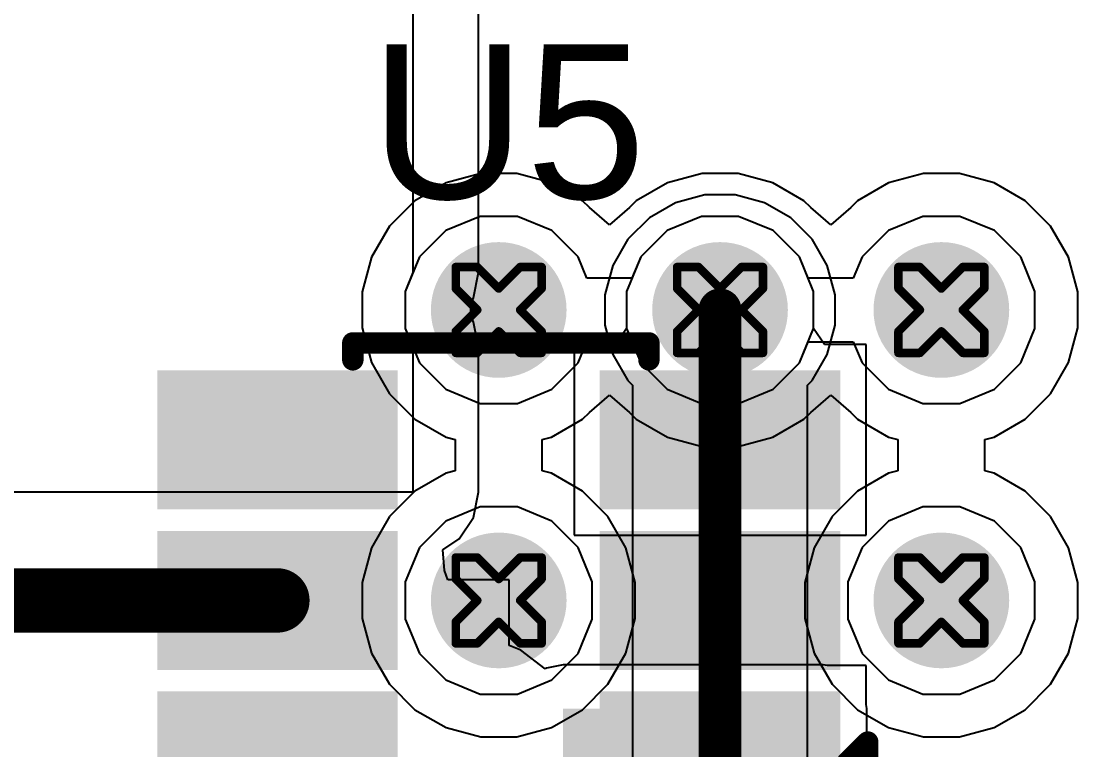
# Model space of a CAD drawing. Header units: inches. Extents: x 0 to 5379, y 0 to 5429.
# Drawn here: x 109.48 to 115.74, y 162.05 to 166.36 of the extents above; entities that cross this region are included whole.
import ezdxf

# ---------------------------------------------------------------- set-up
doc = ezdxf.new("R2010")
doc.units = ezdxf.units.IN
for name, color, linetype in [('Bottom Layer', 5, 'Continuous'), ('Bottom Solder', 6, 'Continuous'), ('Drill Drawing', 1, 'Continuous'), ('GND01', 16, 'Continuous'), ('GND02', 76, 'Continuous'), ('PWR', 156, 'Continuous'), ('SIG 01', 90, 'Continuous'), ('Top Layer', 1, 'Continuous'), ('Top Overlay', 2, 'Continuous'), ('Top Paste', 8, 'Continuous'), ('Top Solder', 216, 'Continuous'), ('Via Holes', 16, 'Continuous')]:
    doc.layers.add(name, color=color, linetype=linetype)
doc.styles.add('Arial', font='', dxfattribs={"height": 0.2})
doc.styles.get('Arial').set_extended_font_data('Arial')

# ---------------------------------------------------------------- blocks, each defined once
blk = doc.blocks.new('SOT_23_6_150')
at = {"layer": 'Top Layer'}
for points in [[(-1.92, 1.26), (-0.7, 1.26), (-0.7, 0.64), (-1.92, 0.64)], [(0.7, 1.26), (1.92, 1.26), (1.92, 0.64), (0.7, 0.64)], [(-1.92, 0.31), (-0.7, 0.31), (-0.7, -0.31), (-1.92, -0.31)], [(0.7, 0.31), (1.92, 0.31), (1.92, -0.31), (0.7, -0.31)], [(-1.92, -0.64), (-0.7, -0.64), (-0.7, -1.26), (-1.92, -1.26)], [(0.7, -0.64), (1.92, -0.64), (1.92, -1.26), (0.7, -1.26)]]:
    blk.add_hatch(color=1, dxfattribs=at).paths.add_polyline_path(points)
at = {"layer": 'Top Paste'}
for points in [[(-1.92, 1.26), (-0.7, 1.26), (-0.7, 0.64), (-1.92, 0.64)], [(0.7, 1.26), (1.92, 1.26), (1.92, 0.64), (0.7, 0.64)], [(-1.92, 0.31), (-0.7, 0.31), (-0.7, -0.31), (-1.92, -0.31)], [(0.7, 0.31), (1.92, 0.31), (1.92, -0.31), (0.7, -0.31)], [(-1.92, -0.64), (-0.7, -0.64), (-0.7, -1.26), (-1.92, -1.26)], [(0.7, -0.64), (1.92, -0.64), (1.92, -1.26), (0.7, -1.26)]]:
    blk.add_hatch(color=8, dxfattribs=at).paths.add_polyline_path(points)
at = {"layer": 'Top Solder'}
for points in [[(-2.0216, 1.3616), (-0.5984, 1.3616), (-0.5984, 0.5384), (-2.0216, 0.5384)], [(0.5984, 1.3616), (2.0216, 1.3616), (2.0216, 0.5384), (0.5984, 0.5384)], [(-2.0216, 0.4116), (-0.5984, 0.4116), (-0.5984, -0.4116), (-2.0216, -0.4116)], [(0.5984, 0.4116), (2.0216, 0.4116), (2.0216, -0.4116), (0.5984, -0.4116)], [(-2.0216, -0.5384), (-0.5984, -0.5384), (-0.5984, -1.3616), (-2.0216, -1.3616)], [(0.5984, -0.5384), (2.0216, -0.5384), (2.0216, -1.3616), (0.5984, -1.3616)]]:
    blk.add_hatch(color=216, dxfattribs=at).paths.add_polyline_path(points)
at = {"layer": 'Top Overlay'}
for points in [[(-0.889, 1.524, 0.127, 0.127, 0), (-0.889, 1.424, 0.127, 0.127, 0)], [(0.8636, 1.524, 0.127, 0.127, 0), (-0.889, 1.524, 0.127, 0.127, 0)], [(0.8636, 1.524, 0.127, 0.127, 0), (0.8636, 1.424, 0.127, 0.127, 0)], [(-2.1844, 1.0922, 0.127, 0.127, 0), (-2.1844, 0.8382, 0.127, 0.127, 0)], [(-2.0574, 0.9652, 0.127, 0.127, 0), (-2.1844, 1.0922, 0.127, 0.127, 0)], [(-2.0574, 0.9652, 0.127, 0.127, 0), (-2.1844, 0.8382, 0.127, 0.127, 0)], [(-0.889, -1.424, 0.127, 0.127, 0), (-0.889, -1.524, 0.127, 0.127, 0)], [(0.8636, -1.424, 0.127, 0.127, 0), (0.8636, -1.524, 0.127, 0.127, 0)], [(0.8636, -1.524, 0.127, 0.127, 0), (-0.889, -1.524, 0.127, 0.127, 0)]]:
    blk.add_lwpolyline(points, format="xyseb", dxfattribs=at)
for points in [[(-0.9207, 1.524, 0.0635, 0.0635, 1), (-0.8572, 1.524, 0.0635, 0.0635, 1)], [(-0.9207, 1.524, 0.0635, 0.0635, 1), (-0.8572, 1.524, 0.0635, 0.0635, 1)], [(0.8318, 1.524, 0.0635, 0.0635, 1), (0.8953, 1.524, 0.0635, 0.0635, 1)], [(0.8318, 1.524, 0.0635, 0.0635, 1), (0.8953, 1.524, 0.0635, 0.0635, 1)], [(-0.9207, 1.424, 0.0635, 0.0635, 1), (-0.8572, 1.424, 0.0635, 0.0635, 1)], [(0.8318, 1.424, 0.0635, 0.0635, 1), (0.8953, 1.424, 0.0635, 0.0635, 1)], [(-2.2161, 1.0922, 0.0635, 0.0635, 1), (-2.1526, 1.0922, 0.0635, 0.0635, 1)], [(-2.2161, 1.0922, 0.0635, 0.0635, 1), (-2.1526, 1.0922, 0.0635, 0.0635, 1)], [(-2.0892, 0.9652, 0.0635, 0.0635, 1), (-2.0257, 0.9652, 0.0635, 0.0635, 1)], [(-2.0892, 0.9652, 0.0635, 0.0635, 1), (-2.0257, 0.9652, 0.0635, 0.0635, 1)], [(-2.2161, 0.8382, 0.0635, 0.0635, 1), (-2.1526, 0.8382, 0.0635, 0.0635, 1)], [(-2.2161, 0.8382, 0.0635, 0.0635, 1), (-2.1526, 0.8382, 0.0635, 0.0635, 1)], [(-0.9207, -1.424, 0.0635, 0.0635, 1), (-0.8572, -1.424, 0.0635, 0.0635, 1)], [(0.8318, -1.424, 0.0635, 0.0635, 1), (0.8953, -1.424, 0.0635, 0.0635, 1)], [(-0.9207, -1.524, 0.0635, 0.0635, 1), (-0.8572, -1.524, 0.0635, 0.0635, 1)], [(-0.9207, -1.524, 0.0635, 0.0635, 1), (-0.8572, -1.524, 0.0635, 0.0635, 1)], [(0.8318, -1.524, 0.0635, 0.0635, 1), (0.8953, -1.524, 0.0635, 0.0635, 1)], [(0.8318, -1.524, 0.0635, 0.0635, 1), (0.8953, -1.524, 0.0635, 0.0635, 1)]]:
    blk.add_lwpolyline(points, format="xyseb", close=True, dxfattribs=at)

msp = doc.modelspace()

# ---------------------------------------------------------------- hatches: boundary and pattern name
at = {"layer": 'Bottom Layer'}
h = msp.add_hatch(color=5, dxfattribs=at)
edge = h.paths.add_edge_path()
edge.add_arc((112.308, 164.6499), 0.3, 0, 360)
h = msp.add_hatch(color=5, dxfattribs=at)
edge = h.paths.add_edge_path()
edge.add_arc((113.618, 164.6499), 0.3, 0, 360)
h = msp.add_hatch(color=5, dxfattribs=at)
edge = h.paths.add_edge_path()
edge.add_arc((114.928, 164.6499), 0.3, 0, 360)
h = msp.add_hatch(color=5, dxfattribs=at)
edge = h.paths.add_edge_path()
edge.add_arc((112.308, 162.9308), 0.3, 0, 360)
h = msp.add_hatch(color=5, dxfattribs=at)
edge = h.paths.add_edge_path()
edge.add_arc((114.928, 162.9308), 0.3, 0, 360)
at = {"layer": 'Bottom Solder'}
h = msp.add_hatch(color=6, dxfattribs=at)
edge = h.paths.add_edge_path()
edge.add_arc((112.308, 164.6499), 0.4016, 0, 360)
h = msp.add_hatch(color=6, dxfattribs=at)
edge = h.paths.add_edge_path()
edge.add_arc((113.618, 164.6499), 0.4016, 0, 360)
h = msp.add_hatch(color=6, dxfattribs=at)
edge = h.paths.add_edge_path()
edge.add_arc((114.928, 164.6499), 0.4016, 0, 360)
h = msp.add_hatch(color=6, dxfattribs=at)
edge = h.paths.add_edge_path()
edge.add_arc((112.308, 162.9308), 0.4016, 0, 360)
h = msp.add_hatch(color=6, dxfattribs=at)
edge = h.paths.add_edge_path()
edge.add_arc((114.928, 162.9308), 0.4016, 0, 360)
at = {"layer": 'GND01'}
h = msp.add_hatch(color=16, dxfattribs=at)
edge = h.paths.add_edge_path()
edge.add_arc((112.308, 164.6499), 0.3, 0, 360)
h = msp.add_hatch(color=16, dxfattribs=at)
edge = h.paths.add_edge_path()
edge.add_arc((113.618, 164.6499), 0.3, 0, 360)
h = msp.add_hatch(color=16, dxfattribs=at)
edge = h.paths.add_edge_path()
edge.add_arc((114.928, 164.6499), 0.3, 0, 360)
h = msp.add_hatch(color=16, dxfattribs=at)
edge = h.paths.add_edge_path()
edge.add_arc((112.308, 162.9308), 0.3, 0, 360)
h = msp.add_hatch(color=16, dxfattribs=at)
edge = h.paths.add_edge_path()
edge.add_arc((114.928, 162.9308), 0.3, 0, 360)
at = {"layer": 'GND02'}
h = msp.add_hatch(color=76, dxfattribs=at)
edge = h.paths.add_edge_path()
edge.add_arc((112.308, 164.6499), 0.3, 0, 360)
h = msp.add_hatch(color=76, dxfattribs=at)
edge = h.paths.add_edge_path()
edge.add_arc((113.618, 164.6499), 0.3, 0, 360)
h = msp.add_hatch(color=76, dxfattribs=at)
edge = h.paths.add_edge_path()
edge.add_arc((114.928, 164.6499), 0.3, 0, 360)
h = msp.add_hatch(color=76, dxfattribs=at)
edge = h.paths.add_edge_path()
edge.add_arc((112.308, 162.9308), 0.3, 0, 360)
h = msp.add_hatch(color=76, dxfattribs=at)
edge = h.paths.add_edge_path()
edge.add_arc((114.928, 162.9308), 0.3, 0, 360)
at = {"layer": 'PWR'}
h = msp.add_hatch(color=156, dxfattribs=at)
edge = h.paths.add_edge_path()
edge.add_arc((112.308, 164.6499), 0.3, 0, 360)
h = msp.add_hatch(color=156, dxfattribs=at)
edge = h.paths.add_edge_path()
edge.add_arc((113.618, 164.6499), 0.3, 0, 360)
h = msp.add_hatch(color=156, dxfattribs=at)
edge = h.paths.add_edge_path()
edge.add_arc((114.928, 164.6499), 0.3, 0, 360)
h = msp.add_hatch(color=156, dxfattribs=at)
edge = h.paths.add_edge_path()
edge.add_arc((112.308, 162.9308), 0.3, 0, 360)
h = msp.add_hatch(color=156, dxfattribs=at)
edge = h.paths.add_edge_path()
edge.add_arc((114.928, 162.9308), 0.3, 0, 360)
at = {"layer": 'SIG 01'}
h = msp.add_hatch(color=90, dxfattribs=at)
edge = h.paths.add_edge_path()
edge.add_arc((112.308, 164.6499), 0.3, 0, 360)
h = msp.add_hatch(color=90, dxfattribs=at)
edge = h.paths.add_edge_path()
edge.add_arc((113.618, 164.6499), 0.3, 0, 360)
h = msp.add_hatch(color=90, dxfattribs=at)
edge = h.paths.add_edge_path()
edge.add_arc((114.928, 164.6499), 0.3, 0, 360)
h = msp.add_hatch(color=90, dxfattribs=at)
edge = h.paths.add_edge_path()
edge.add_arc((112.308, 162.9308), 0.3, 0, 360)
h = msp.add_hatch(color=90, dxfattribs=at)
edge = h.paths.add_edge_path()
edge.add_arc((114.928, 162.9308), 0.3, 0, 360)
at = {"layer": 'Top Layer'}
h = msp.add_hatch(color=1, dxfattribs=at)
edge = h.paths.add_edge_path()
edge.add_arc((112.308, 164.6499), 0.3, 0, 360)
h = msp.add_hatch(color=1, dxfattribs=at)
edge = h.paths.add_edge_path()
edge.add_arc((113.618, 164.6499), 0.3, 0, 360)
h = msp.add_hatch(color=1, dxfattribs=at)
edge = h.paths.add_edge_path()
edge.add_arc((114.928, 164.6499), 0.3, 0, 360)
h = msp.add_hatch(color=1, dxfattribs=at)
edge = h.paths.add_edge_path()
edge.add_arc((112.308, 162.9308), 0.3, 0, 360)
h = msp.add_hatch(color=1, dxfattribs=at)
edge = h.paths.add_edge_path()
edge.add_arc((114.928, 162.9308), 0.3, 0, 360)
for points in [[(110.388, 160.1923), (111.608, 160.1923), (111.608, 162.2908), (110.388, 162.2908)], [(114.228, 162.2908), (112.689, 162.2908), (112.689, 159.9463), (114.228, 159.9463)]]:
    msp.add_hatch(color=1, dxfattribs=at).paths.add_polyline_path(points)
at = {"layer": 'Top Solder'}
h = msp.add_hatch(color=216, dxfattribs=at)
edge = h.paths.add_edge_path()
edge.add_arc((112.308, 164.6499), 0.4016, 0, 360)
h = msp.add_hatch(color=216, dxfattribs=at)
edge = h.paths.add_edge_path()
edge.add_arc((113.618, 164.6499), 0.4016, 0, 360)
h = msp.add_hatch(color=216, dxfattribs=at)
edge = h.paths.add_edge_path()
edge.add_arc((114.928, 164.6499), 0.4016, 0, 360)
h = msp.add_hatch(color=216, dxfattribs=at)
edge = h.paths.add_edge_path()
edge.add_arc((112.308, 162.9308), 0.4016, 0, 360)
h = msp.add_hatch(color=216, dxfattribs=at)
edge = h.paths.add_edge_path()
edge.add_arc((114.928, 162.9308), 0.4016, 0, 360)
at = {"layer": 'Via Holes'}
h = msp.add_hatch(color=7, dxfattribs=at)
edge = h.paths.add_edge_path()
edge.add_arc((112.308, 164.6499), 0.15, 0, 360)
h = msp.add_hatch(color=7, dxfattribs=at)
edge = h.paths.add_edge_path()
edge.add_arc((113.618, 164.6499), 0.15, 0, 360)
h = msp.add_hatch(color=7, dxfattribs=at)
edge = h.paths.add_edge_path()
edge.add_arc((114.928, 164.6499), 0.15, 0, 360)
h = msp.add_hatch(color=7, dxfattribs=at)
edge = h.paths.add_edge_path()
edge.add_arc((112.308, 162.9308), 0.15, 0, 360)
h = msp.add_hatch(color=7, dxfattribs=at)
edge = h.paths.add_edge_path()
edge.add_arc((114.928, 162.9308), 0.15, 0, 360)

# ---------------------------------------------------------------- linework, layer by layer
at = {"layer": 'Bottom Layer'}
for p, q in [((112.2016, 165.4579), (111.9961, 165.4028)), ((112.4144, 165.4579), (112.2016, 165.4579)), ((112.6199, 165.4028), (112.4144, 165.4579)), ((113.5116, 165.4579), (113.3061, 165.4028)), ((113.7244, 165.4579), (113.5116, 165.4579)), ((113.9299, 165.4028), (113.7244, 165.4579)), ((114.8216, 165.4579), (114.6161, 165.4028)), ((115.0344, 165.4579), (114.8216, 165.4579)), ((115.2399, 165.4028), (115.0344, 165.4579)), ((111.9961, 165.4028), (111.8119, 165.2964)), ((112.8041, 165.2964), (112.6199, 165.4028)), ((113.3061, 165.4028), (113.1219, 165.2964)), ((114.1141, 165.2964), (113.9299, 165.4028)), ((114.6161, 165.4028), (114.4319, 165.2964)), ((115.4241, 165.2964), (115.2399, 165.4028)), ((111.8119, 165.2964), (111.6614, 165.146)), ((112.8447, 165.2558), (112.8041, 165.2964)), ((112.963, 165.1533), (112.8447, 165.2558)), ((113.0813, 165.2558), (112.963, 165.1533)), ((113.1219, 165.2964), (113.0813, 165.2558)), ((114.1547, 165.2558), (114.1141, 165.2964)), ((114.273, 165.1533), (114.1547, 165.2558)), ((114.3913, 165.2558), (114.273, 165.1533)), ((114.4319, 165.2964), (114.3913, 165.2558)), ((115.5746, 165.146), (115.4241, 165.2964)), ((111.6614, 165.146), (111.5551, 164.9617)), ((115.6809, 164.9617), (115.5746, 165.146)), ((111.5551, 164.9617), (111.5, 164.7562)), ((115.736, 164.7562), (115.6809, 164.9617)), ((111.5, 164.7562), (111.5, 164.5435)), ((115.736, 164.5435), (115.736, 164.7562)), ((111.5, 164.5435), (111.5551, 164.338)), ((115.6809, 164.338), (115.736, 164.5435)), ((111.5551, 164.338), (111.6614, 164.1537)), ((115.5746, 164.1537), (115.6809, 164.338)), ((111.6614, 164.1537), (111.8119, 164.0033)), ((112.8447, 164.0439), (112.963, 164.1464)), ((112.963, 164.1464), (113.0813, 164.0439)), ((114.1547, 164.0439), (114.273, 164.1464)), ((114.273, 164.1464), (114.3913, 164.0439)), ((115.4241, 164.0033), (115.5746, 164.1537)), ((111.8119, 164.0033), (111.9961, 163.8969)), ((112.6199, 163.8969), (112.8041, 164.0033)), ((112.8041, 164.0033), (112.8447, 164.0439)), ((113.0813, 164.0439), (113.1219, 164.0033)), ((113.1219, 164.0033), (113.3061, 163.8969)), ((113.9299, 163.8969), (114.1141, 164.0033)), ((114.1141, 164.0033), (114.1547, 164.0439)), ((114.3913, 164.0439), (114.4319, 164.0033)), ((114.4319, 164.0033), (114.6161, 163.8969)), ((115.2399, 163.8969), (115.4241, 164.0033)), ((111.9961, 163.8969), (112.0505, 163.8824)), ((112.0505, 163.8824), (112.0505, 163.6983)), ((112.5655, 163.8824), (112.6199, 163.8969)), ((112.5655, 163.6983), (112.5655, 163.8824)), ((113.3061, 163.8969), (113.5116, 163.8419)), ((113.7244, 163.8419), (113.9299, 163.8969)), ((114.6161, 163.8969), (114.6705, 163.8824)), ((114.6705, 163.8824), (114.6705, 163.6983)), ((115.1855, 163.8824), (115.2399, 163.8969)), ((115.1855, 163.6983), (115.1855, 163.8824)), ((113.5116, 163.8419), (113.7244, 163.8419)), ((112.0505, 163.6983), (111.9961, 163.6837)), ((112.6199, 163.6837), (112.5655, 163.6983)), ((114.6705, 163.6983), (114.6161, 163.6837)), ((115.2399, 163.6837), (115.1855, 163.6983)), ((111.9961, 163.6837), (111.8119, 163.5774)), ((112.8041, 163.5774), (112.6199, 163.6837)), ((114.6161, 163.6837), (114.4319, 163.5774)), ((115.4241, 163.5774), (115.2399, 163.6837)), ((111.8119, 163.5774), (111.6614, 163.4269)), ((112.9546, 163.4269), (112.8041, 163.5774)), ((114.4319, 163.5774), (114.2814, 163.4269)), ((115.5746, 163.4269), (115.4241, 163.5774)), ((111.6614, 163.4269), (111.5551, 163.2427)), ((113.0609, 163.2427), (112.9546, 163.4269)), ((114.2814, 163.4269), (114.1751, 163.2427)), ((115.6809, 163.2427), (115.5746, 163.4269)), ((111.5551, 163.2427), (111.5, 163.0372)), ((113.116, 163.0372), (113.0609, 163.2427)), ((114.1751, 163.2427), (114.12, 163.0372)), ((115.736, 163.0372), (115.6809, 163.2427)), ((111.5, 163.0372), (111.5, 162.8244)), ((113.116, 162.8244), (113.116, 163.0372)), ((114.12, 163.0372), (114.12, 162.8244)), ((115.736, 162.8244), (115.736, 163.0372)), ((111.5, 162.8244), (111.5551, 162.6189)), ((113.0609, 162.6189), (113.116, 162.8244)), ((114.12, 162.8244), (114.1751, 162.6189)), ((115.6809, 162.6189), (115.736, 162.8244)), ((111.5551, 162.6189), (111.6614, 162.4347)), ((112.9546, 162.4347), (113.0609, 162.6189)), ((114.1751, 162.6189), (114.2814, 162.4347)), ((115.5746, 162.4347), (115.6809, 162.6189)), ((111.6614, 162.4347), (111.8119, 162.2842)), ((112.8041, 162.2842), (112.9546, 162.4347)), ((114.2814, 162.4347), (114.4319, 162.2842)), ((115.4241, 162.2842), (115.5746, 162.4347)), ((111.8119, 162.2842), (111.9961, 162.1779)), ((112.6199, 162.1779), (112.8041, 162.2842)), ((114.4319, 162.2842), (114.6161, 162.1779)), ((115.2399, 162.1779), (115.4241, 162.2842)), ((111.9961, 162.1779), (112.2016, 162.1228)), ((112.4144, 162.1228), (112.6199, 162.1779)), ((114.6161, 162.1779), (114.8216, 162.1228)), ((115.0344, 162.1228), (115.2399, 162.1779)), ((112.2016, 162.1228), (112.4144, 162.1228)), ((114.8216, 162.1228), (115.0344, 162.1228))]:
    msp.add_line(p, q, dxfattribs=at)
at = {"layer": 'Drill Drawing'}
for points in [[(112.054, 164.7769, 0.0508, 0.0508, 0), (112.054, 164.9039, 0.0508, 0.0508, 0)], [(112.054, 164.9039, 0.0508, 0.0508, 0), (112.181, 164.9039, 0.0508, 0.0508, 0)], [(112.181, 164.9039, 0.0508, 0.0508, 0), (112.308, 164.7769, 0.0508, 0.0508, 0)], [(112.308, 164.7769, 0.0508, 0.0508, 0), (112.435, 164.9039, 0.0508, 0.0508, 0)], [(112.435, 164.9039, 0.0508, 0.0508, 0), (112.562, 164.9039, 0.0508, 0.0508, 0)], [(112.562, 164.7769, 0.0508, 0.0508, 0), (112.562, 164.9039, 0.0508, 0.0508, 0)], [(113.364, 164.7769, 0.0508, 0.0508, 0), (113.364, 164.9039, 0.0508, 0.0508, 0)], [(113.364, 164.9039, 0.0508, 0.0508, 0), (113.491, 164.9039, 0.0508, 0.0508, 0)], [(113.491, 164.9039, 0.0508, 0.0508, 0), (113.618, 164.7769, 0.0508, 0.0508, 0)], [(113.618, 164.7769, 0.0508, 0.0508, 0), (113.745, 164.9039, 0.0508, 0.0508, 0)], [(113.745, 164.9039, 0.0508, 0.0508, 0), (113.872, 164.9039, 0.0508, 0.0508, 0)], [(113.872, 164.7769, 0.0508, 0.0508, 0), (113.872, 164.9039, 0.0508, 0.0508, 0)], [(114.674, 164.7769, 0.0508, 0.0508, 0), (114.674, 164.9039, 0.0508, 0.0508, 0)], [(114.674, 164.9039, 0.0508, 0.0508, 0), (114.801, 164.9039, 0.0508, 0.0508, 0)], [(114.801, 164.9039, 0.0508, 0.0508, 0), (114.928, 164.7769, 0.0508, 0.0508, 0)], [(114.928, 164.7769, 0.0508, 0.0508, 0), (115.055, 164.9039, 0.0508, 0.0508, 0)], [(115.055, 164.9039, 0.0508, 0.0508, 0), (115.182, 164.9039, 0.0508, 0.0508, 0)], [(115.182, 164.7769, 0.0508, 0.0508, 0), (115.182, 164.9039, 0.0508, 0.0508, 0)], [(112.054, 164.7769, 0.0508, 0.0508, 0), (112.181, 164.6499, 0.0508, 0.0508, 0)], [(112.435, 164.6499, 0.0508, 0.0508, 0), (112.562, 164.7769, 0.0508, 0.0508, 0)], [(113.364, 164.7769, 0.0508, 0.0508, 0), (113.491, 164.6499, 0.0508, 0.0508, 0)], [(113.745, 164.6499, 0.0508, 0.0508, 0), (113.872, 164.7769, 0.0508, 0.0508, 0)], [(114.674, 164.7769, 0.0508, 0.0508, 0), (114.801, 164.6499, 0.0508, 0.0508, 0)], [(115.055, 164.6499, 0.0508, 0.0508, 0), (115.182, 164.7769, 0.0508, 0.0508, 0)], [(112.054, 164.5229, 0.0508, 0.0508, 0), (112.181, 164.6499, 0.0508, 0.0508, 0)], [(112.435, 164.6499, 0.0508, 0.0508, 0), (112.562, 164.5229, 0.0508, 0.0508, 0)], [(113.364, 164.5229, 0.0508, 0.0508, 0), (113.491, 164.6499, 0.0508, 0.0508, 0)], [(113.745, 164.6499, 0.0508, 0.0508, 0), (113.872, 164.5229, 0.0508, 0.0508, 0)], [(114.674, 164.5229, 0.0508, 0.0508, 0), (114.801, 164.6499, 0.0508, 0.0508, 0)], [(115.055, 164.6499, 0.0508, 0.0508, 0), (115.182, 164.5229, 0.0508, 0.0508, 0)], [(112.054, 164.3959, 0.0508, 0.0508, 0), (112.054, 164.5229, 0.0508, 0.0508, 0)], [(112.181, 164.3959, 0.0508, 0.0508, 0), (112.308, 164.5229, 0.0508, 0.0508, 0)], [(112.308, 164.5229, 0.0508, 0.0508, 0), (112.435, 164.3959, 0.0508, 0.0508, 0)], [(112.562, 164.3959, 0.0508, 0.0508, 0), (112.562, 164.5229, 0.0508, 0.0508, 0)], [(113.364, 164.3959, 0.0508, 0.0508, 0), (113.364, 164.5229, 0.0508, 0.0508, 0)], [(113.491, 164.3959, 0.0508, 0.0508, 0), (113.618, 164.5229, 0.0508, 0.0508, 0)], [(113.618, 164.5229, 0.0508, 0.0508, 0), (113.745, 164.3959, 0.0508, 0.0508, 0)], [(113.872, 164.3959, 0.0508, 0.0508, 0), (113.872, 164.5229, 0.0508, 0.0508, 0)], [(114.674, 164.3959, 0.0508, 0.0508, 0), (114.674, 164.5229, 0.0508, 0.0508, 0)], [(114.801, 164.3959, 0.0508, 0.0508, 0), (114.928, 164.5229, 0.0508, 0.0508, 0)], [(114.928, 164.5229, 0.0508, 0.0508, 0), (115.055, 164.3959, 0.0508, 0.0508, 0)], [(115.182, 164.3959, 0.0508, 0.0508, 0), (115.182, 164.5229, 0.0508, 0.0508, 0)], [(112.054, 164.3959, 0.0508, 0.0508, 0), (112.181, 164.3959, 0.0508, 0.0508, 0)], [(112.435, 164.3959, 0.0508, 0.0508, 0), (112.562, 164.3959, 0.0508, 0.0508, 0)], [(113.364, 164.3959, 0.0508, 0.0508, 0), (113.491, 164.3959, 0.0508, 0.0508, 0)], [(113.745, 164.3959, 0.0508, 0.0508, 0), (113.872, 164.3959, 0.0508, 0.0508, 0)], [(114.674, 164.3959, 0.0508, 0.0508, 0), (114.801, 164.3959, 0.0508, 0.0508, 0)], [(115.055, 164.3959, 0.0508, 0.0508, 0), (115.182, 164.3959, 0.0508, 0.0508, 0)], [(112.054, 163.0578, 0.0508, 0.0508, 0), (112.054, 163.1848, 0.0508, 0.0508, 0)], [(112.054, 163.1848, 0.0508, 0.0508, 0), (112.181, 163.1848, 0.0508, 0.0508, 0)], [(112.181, 163.1848, 0.0508, 0.0508, 0), (112.308, 163.0578, 0.0508, 0.0508, 0)], [(112.308, 163.0578, 0.0508, 0.0508, 0), (112.435, 163.1848, 0.0508, 0.0508, 0)], [(112.435, 163.1848, 0.0508, 0.0508, 0), (112.562, 163.1848, 0.0508, 0.0508, 0)], [(112.562, 163.0578, 0.0508, 0.0508, 0), (112.562, 163.1848, 0.0508, 0.0508, 0)], [(114.674, 163.0578, 0.0508, 0.0508, 0), (114.674, 163.1848, 0.0508, 0.0508, 0)], [(114.674, 163.1848, 0.0508, 0.0508, 0), (114.801, 163.1848, 0.0508, 0.0508, 0)], [(114.801, 163.1848, 0.0508, 0.0508, 0), (114.928, 163.0578, 0.0508, 0.0508, 0)], [(114.928, 163.0578, 0.0508, 0.0508, 0), (115.055, 163.1848, 0.0508, 0.0508, 0)], [(115.055, 163.1848, 0.0508, 0.0508, 0), (115.182, 163.1848, 0.0508, 0.0508, 0)], [(115.182, 163.0578, 0.0508, 0.0508, 0), (115.182, 163.1848, 0.0508, 0.0508, 0)], [(112.054, 163.0578, 0.0508, 0.0508, 0), (112.181, 162.9308, 0.0508, 0.0508, 0)], [(112.435, 162.9308, 0.0508, 0.0508, 0), (112.562, 163.0578, 0.0508, 0.0508, 0)], [(114.674, 163.0578, 0.0508, 0.0508, 0), (114.801, 162.9308, 0.0508, 0.0508, 0)], [(115.055, 162.9308, 0.0508, 0.0508, 0), (115.182, 163.0578, 0.0508, 0.0508, 0)], [(112.054, 162.8038, 0.0508, 0.0508, 0), (112.181, 162.9308, 0.0508, 0.0508, 0)], [(112.435, 162.9308, 0.0508, 0.0508, 0), (112.562, 162.8038, 0.0508, 0.0508, 0)], [(114.674, 162.8038, 0.0508, 0.0508, 0), (114.801, 162.9308, 0.0508, 0.0508, 0)], [(115.055, 162.9308, 0.0508, 0.0508, 0), (115.182, 162.8038, 0.0508, 0.0508, 0)], [(112.054, 162.6768, 0.0508, 0.0508, 0), (112.054, 162.8038, 0.0508, 0.0508, 0)], [(112.181, 162.6768, 0.0508, 0.0508, 0), (112.308, 162.8038, 0.0508, 0.0508, 0)], [(112.308, 162.8038, 0.0508, 0.0508, 0), (112.435, 162.6768, 0.0508, 0.0508, 0)], [(112.562, 162.6768, 0.0508, 0.0508, 0), (112.562, 162.8038, 0.0508, 0.0508, 0)], [(114.674, 162.6768, 0.0508, 0.0508, 0), (114.674, 162.8038, 0.0508, 0.0508, 0)], [(114.801, 162.6768, 0.0508, 0.0508, 0), (114.928, 162.8038, 0.0508, 0.0508, 0)], [(114.928, 162.8038, 0.0508, 0.0508, 0), (115.055, 162.6768, 0.0508, 0.0508, 0)], [(115.182, 162.6768, 0.0508, 0.0508, 0), (115.182, 162.8038, 0.0508, 0.0508, 0)], [(112.054, 162.6768, 0.0508, 0.0508, 0), (112.181, 162.6768, 0.0508, 0.0508, 0)], [(112.435, 162.6768, 0.0508, 0.0508, 0), (112.562, 162.6768, 0.0508, 0.0508, 0)], [(114.674, 162.6768, 0.0508, 0.0508, 0), (114.801, 162.6768, 0.0508, 0.0508, 0)], [(115.055, 162.6768, 0.0508, 0.0508, 0), (115.182, 162.6768, 0.0508, 0.0508, 0)]]:
    msp.add_lwpolyline(points, format="xyseb", dxfattribs=at)
for points in [[(112.0413, 164.9039, 0.0254, 0.0254, 1), (112.0667, 164.9039, 0.0254, 0.0254, 1)], [(112.0413, 164.9039, 0.0254, 0.0254, 1), (112.0667, 164.9039, 0.0254, 0.0254, 1)], [(112.1683, 164.9039, 0.0254, 0.0254, 1), (112.1937, 164.9039, 0.0254, 0.0254, 1)], [(112.1683, 164.9039, 0.0254, 0.0254, 1), (112.1937, 164.9039, 0.0254, 0.0254, 1)], [(112.4223, 164.9039, 0.0254, 0.0254, 1), (112.4477, 164.9039, 0.0254, 0.0254, 1)], [(112.4223, 164.9039, 0.0254, 0.0254, 1), (112.4477, 164.9039, 0.0254, 0.0254, 1)], [(112.5493, 164.9039, 0.0254, 0.0254, 1), (112.5747, 164.9039, 0.0254, 0.0254, 1)], [(112.5493, 164.9039, 0.0254, 0.0254, 1), (112.5747, 164.9039, 0.0254, 0.0254, 1)], [(113.3513, 164.9039, 0.0254, 0.0254, 1), (113.3767, 164.9039, 0.0254, 0.0254, 1)], [(113.3513, 164.9039, 0.0254, 0.0254, 1), (113.3767, 164.9039, 0.0254, 0.0254, 1)], [(113.4783, 164.9039, 0.0254, 0.0254, 1), (113.5037, 164.9039, 0.0254, 0.0254, 1)], [(113.4783, 164.9039, 0.0254, 0.0254, 1), (113.5037, 164.9039, 0.0254, 0.0254, 1)], [(113.7323, 164.9039, 0.0254, 0.0254, 1), (113.7577, 164.9039, 0.0254, 0.0254, 1)], [(113.7323, 164.9039, 0.0254, 0.0254, 1), (113.7577, 164.9039, 0.0254, 0.0254, 1)], [(113.8593, 164.9039, 0.0254, 0.0254, 1), (113.8847, 164.9039, 0.0254, 0.0254, 1)], [(113.8593, 164.9039, 0.0254, 0.0254, 1), (113.8847, 164.9039, 0.0254, 0.0254, 1)], [(114.6613, 164.9039, 0.0254, 0.0254, 1), (114.6867, 164.9039, 0.0254, 0.0254, 1)], [(114.6613, 164.9039, 0.0254, 0.0254, 1), (114.6867, 164.9039, 0.0254, 0.0254, 1)], [(114.7883, 164.9039, 0.0254, 0.0254, 1), (114.8137, 164.9039, 0.0254, 0.0254, 1)], [(114.7883, 164.9039, 0.0254, 0.0254, 1), (114.8137, 164.9039, 0.0254, 0.0254, 1)], [(115.0423, 164.9039, 0.0254, 0.0254, 1), (115.0677, 164.9039, 0.0254, 0.0254, 1)], [(115.0423, 164.9039, 0.0254, 0.0254, 1), (115.0677, 164.9039, 0.0254, 0.0254, 1)], [(115.1693, 164.9039, 0.0254, 0.0254, 1), (115.1947, 164.9039, 0.0254, 0.0254, 1)], [(115.1693, 164.9039, 0.0254, 0.0254, 1), (115.1947, 164.9039, 0.0254, 0.0254, 1)], [(112.0413, 164.7769, 0.0254, 0.0254, 1), (112.0667, 164.7769, 0.0254, 0.0254, 1)], [(112.0413, 164.7769, 0.0254, 0.0254, 1), (112.0667, 164.7769, 0.0254, 0.0254, 1)], [(112.2953, 164.7769, 0.0254, 0.0254, 1), (112.3207, 164.7769, 0.0254, 0.0254, 1)], [(112.2953, 164.7769, 0.0254, 0.0254, 1), (112.3207, 164.7769, 0.0254, 0.0254, 1)], [(112.5493, 164.7769, 0.0254, 0.0254, 1), (112.5747, 164.7769, 0.0254, 0.0254, 1)], [(112.5493, 164.7769, 0.0254, 0.0254, 1), (112.5747, 164.7769, 0.0254, 0.0254, 1)], [(113.3513, 164.7769, 0.0254, 0.0254, 1), (113.3767, 164.7769, 0.0254, 0.0254, 1)], [(113.3513, 164.7769, 0.0254, 0.0254, 1), (113.3767, 164.7769, 0.0254, 0.0254, 1)], [(113.6053, 164.7769, 0.0254, 0.0254, 1), (113.6307, 164.7769, 0.0254, 0.0254, 1)], [(113.6053, 164.7769, 0.0254, 0.0254, 1), (113.6307, 164.7769, 0.0254, 0.0254, 1)], [(113.8593, 164.7769, 0.0254, 0.0254, 1), (113.8847, 164.7769, 0.0254, 0.0254, 1)], [(113.8593, 164.7769, 0.0254, 0.0254, 1), (113.8847, 164.7769, 0.0254, 0.0254, 1)], [(114.6613, 164.7769, 0.0254, 0.0254, 1), (114.6867, 164.7769, 0.0254, 0.0254, 1)], [(114.6613, 164.7769, 0.0254, 0.0254, 1), (114.6867, 164.7769, 0.0254, 0.0254, 1)], [(114.9153, 164.7769, 0.0254, 0.0254, 1), (114.9407, 164.7769, 0.0254, 0.0254, 1)], [(114.9153, 164.7769, 0.0254, 0.0254, 1), (114.9407, 164.7769, 0.0254, 0.0254, 1)], [(115.1693, 164.7769, 0.0254, 0.0254, 1), (115.1947, 164.7769, 0.0254, 0.0254, 1)], [(115.1693, 164.7769, 0.0254, 0.0254, 1), (115.1947, 164.7769, 0.0254, 0.0254, 1)], [(112.1683, 164.6499, 0.0254, 0.0254, 1), (112.1937, 164.6499, 0.0254, 0.0254, 1)], [(112.1683, 164.6499, 0.0254, 0.0254, 1), (112.1937, 164.6499, 0.0254, 0.0254, 1)], [(112.4223, 164.6499, 0.0254, 0.0254, 1), (112.4477, 164.6499, 0.0254, 0.0254, 1)], [(112.4223, 164.6499, 0.0254, 0.0254, 1), (112.4477, 164.6499, 0.0254, 0.0254, 1)], [(113.4783, 164.6499, 0.0254, 0.0254, 1), (113.5037, 164.6499, 0.0254, 0.0254, 1)], [(113.4783, 164.6499, 0.0254, 0.0254, 1), (113.5037, 164.6499, 0.0254, 0.0254, 1)], [(113.7323, 164.6499, 0.0254, 0.0254, 1), (113.7577, 164.6499, 0.0254, 0.0254, 1)], [(113.7323, 164.6499, 0.0254, 0.0254, 1), (113.7577, 164.6499, 0.0254, 0.0254, 1)], [(114.7883, 164.6499, 0.0254, 0.0254, 1), (114.8137, 164.6499, 0.0254, 0.0254, 1)], [(114.7883, 164.6499, 0.0254, 0.0254, 1), (114.8137, 164.6499, 0.0254, 0.0254, 1)], [(115.0423, 164.6499, 0.0254, 0.0254, 1), (115.0677, 164.6499, 0.0254, 0.0254, 1)], [(115.0423, 164.6499, 0.0254, 0.0254, 1), (115.0677, 164.6499, 0.0254, 0.0254, 1)], [(112.0413, 164.5229, 0.0254, 0.0254, 1), (112.0667, 164.5229, 0.0254, 0.0254, 1)], [(112.0413, 164.5229, 0.0254, 0.0254, 1), (112.0667, 164.5229, 0.0254, 0.0254, 1)], [(112.2953, 164.5229, 0.0254, 0.0254, 1), (112.3207, 164.5229, 0.0254, 0.0254, 1)], [(112.2953, 164.5229, 0.0254, 0.0254, 1), (112.3207, 164.5229, 0.0254, 0.0254, 1)], [(112.5493, 164.5229, 0.0254, 0.0254, 1), (112.5747, 164.5229, 0.0254, 0.0254, 1)], [(112.5493, 164.5229, 0.0254, 0.0254, 1), (112.5747, 164.5229, 0.0254, 0.0254, 1)], [(113.3513, 164.5229, 0.0254, 0.0254, 1), (113.3767, 164.5229, 0.0254, 0.0254, 1)], [(113.3513, 164.5229, 0.0254, 0.0254, 1), (113.3767, 164.5229, 0.0254, 0.0254, 1)], [(113.6053, 164.5229, 0.0254, 0.0254, 1), (113.6307, 164.5229, 0.0254, 0.0254, 1)], [(113.6053, 164.5229, 0.0254, 0.0254, 1), (113.6307, 164.5229, 0.0254, 0.0254, 1)], [(113.8593, 164.5229, 0.0254, 0.0254, 1), (113.8847, 164.5229, 0.0254, 0.0254, 1)], [(113.8593, 164.5229, 0.0254, 0.0254, 1), (113.8847, 164.5229, 0.0254, 0.0254, 1)], [(114.6613, 164.5229, 0.0254, 0.0254, 1), (114.6867, 164.5229, 0.0254, 0.0254, 1)], [(114.6613, 164.5229, 0.0254, 0.0254, 1), (114.6867, 164.5229, 0.0254, 0.0254, 1)], [(114.9153, 164.5229, 0.0254, 0.0254, 1), (114.9407, 164.5229, 0.0254, 0.0254, 1)], [(114.9153, 164.5229, 0.0254, 0.0254, 1), (114.9407, 164.5229, 0.0254, 0.0254, 1)], [(115.1693, 164.5229, 0.0254, 0.0254, 1), (115.1947, 164.5229, 0.0254, 0.0254, 1)], [(115.1693, 164.5229, 0.0254, 0.0254, 1), (115.1947, 164.5229, 0.0254, 0.0254, 1)], [(112.0413, 164.3959, 0.0254, 0.0254, 1), (112.0667, 164.3959, 0.0254, 0.0254, 1)], [(112.0413, 164.3959, 0.0254, 0.0254, 1), (112.0667, 164.3959, 0.0254, 0.0254, 1)], [(112.1683, 164.3959, 0.0254, 0.0254, 1), (112.1937, 164.3959, 0.0254, 0.0254, 1)], [(112.1683, 164.3959, 0.0254, 0.0254, 1), (112.1937, 164.3959, 0.0254, 0.0254, 1)], [(112.4223, 164.3959, 0.0254, 0.0254, 1), (112.4477, 164.3959, 0.0254, 0.0254, 1)], [(112.4223, 164.3959, 0.0254, 0.0254, 1), (112.4477, 164.3959, 0.0254, 0.0254, 1)], [(112.5493, 164.3959, 0.0254, 0.0254, 1), (112.5747, 164.3959, 0.0254, 0.0254, 1)], [(112.5493, 164.3959, 0.0254, 0.0254, 1), (112.5747, 164.3959, 0.0254, 0.0254, 1)], [(113.3513, 164.3959, 0.0254, 0.0254, 1), (113.3767, 164.3959, 0.0254, 0.0254, 1)], [(113.3513, 164.3959, 0.0254, 0.0254, 1), (113.3767, 164.3959, 0.0254, 0.0254, 1)], [(113.4783, 164.3959, 0.0254, 0.0254, 1), (113.5037, 164.3959, 0.0254, 0.0254, 1)], [(113.4783, 164.3959, 0.0254, 0.0254, 1), (113.5037, 164.3959, 0.0254, 0.0254, 1)], [(113.7323, 164.3959, 0.0254, 0.0254, 1), (113.7577, 164.3959, 0.0254, 0.0254, 1)], [(113.7323, 164.3959, 0.0254, 0.0254, 1), (113.7577, 164.3959, 0.0254, 0.0254, 1)], [(113.8593, 164.3959, 0.0254, 0.0254, 1), (113.8847, 164.3959, 0.0254, 0.0254, 1)], [(113.8593, 164.3959, 0.0254, 0.0254, 1), (113.8847, 164.3959, 0.0254, 0.0254, 1)], [(114.6613, 164.3959, 0.0254, 0.0254, 1), (114.6867, 164.3959, 0.0254, 0.0254, 1)], [(114.6613, 164.3959, 0.0254, 0.0254, 1), (114.6867, 164.3959, 0.0254, 0.0254, 1)], [(114.7883, 164.3959, 0.0254, 0.0254, 1), (114.8137, 164.3959, 0.0254, 0.0254, 1)], [(114.7883, 164.3959, 0.0254, 0.0254, 1), (114.8137, 164.3959, 0.0254, 0.0254, 1)], [(115.0423, 164.3959, 0.0254, 0.0254, 1), (115.0677, 164.3959, 0.0254, 0.0254, 1)], [(115.0423, 164.3959, 0.0254, 0.0254, 1), (115.0677, 164.3959, 0.0254, 0.0254, 1)], [(115.1693, 164.3959, 0.0254, 0.0254, 1), (115.1947, 164.3959, 0.0254, 0.0254, 1)], [(115.1693, 164.3959, 0.0254, 0.0254, 1), (115.1947, 164.3959, 0.0254, 0.0254, 1)], [(112.0413, 163.1848, 0.0254, 0.0254, 1), (112.0667, 163.1848, 0.0254, 0.0254, 1)], [(112.0413, 163.1848, 0.0254, 0.0254, 1), (112.0667, 163.1848, 0.0254, 0.0254, 1)], [(112.1683, 163.1848, 0.0254, 0.0254, 1), (112.1937, 163.1848, 0.0254, 0.0254, 1)], [(112.1683, 163.1848, 0.0254, 0.0254, 1), (112.1937, 163.1848, 0.0254, 0.0254, 1)], [(112.4223, 163.1848, 0.0254, 0.0254, 1), (112.4477, 163.1848, 0.0254, 0.0254, 1)], [(112.4223, 163.1848, 0.0254, 0.0254, 1), (112.4477, 163.1848, 0.0254, 0.0254, 1)], [(112.5493, 163.1848, 0.0254, 0.0254, 1), (112.5747, 163.1848, 0.0254, 0.0254, 1)], [(112.5493, 163.1848, 0.0254, 0.0254, 1), (112.5747, 163.1848, 0.0254, 0.0254, 1)], [(114.6613, 163.1848, 0.0254, 0.0254, 1), (114.6867, 163.1848, 0.0254, 0.0254, 1)], [(114.6613, 163.1848, 0.0254, 0.0254, 1), (114.6867, 163.1848, 0.0254, 0.0254, 1)], [(114.7883, 163.1848, 0.0254, 0.0254, 1), (114.8137, 163.1848, 0.0254, 0.0254, 1)], [(114.7883, 163.1848, 0.0254, 0.0254, 1), (114.8137, 163.1848, 0.0254, 0.0254, 1)], [(115.0423, 163.1848, 0.0254, 0.0254, 1), (115.0677, 163.1848, 0.0254, 0.0254, 1)], [(115.0423, 163.1848, 0.0254, 0.0254, 1), (115.0677, 163.1848, 0.0254, 0.0254, 1)], [(115.1693, 163.1848, 0.0254, 0.0254, 1), (115.1947, 163.1848, 0.0254, 0.0254, 1)], [(115.1693, 163.1848, 0.0254, 0.0254, 1), (115.1947, 163.1848, 0.0254, 0.0254, 1)], [(112.0413, 163.0578, 0.0254, 0.0254, 1), (112.0667, 163.0578, 0.0254, 0.0254, 1)], [(112.0413, 163.0578, 0.0254, 0.0254, 1), (112.0667, 163.0578, 0.0254, 0.0254, 1)], [(112.2953, 163.0578, 0.0254, 0.0254, 1), (112.3207, 163.0578, 0.0254, 0.0254, 1)], [(112.2953, 163.0578, 0.0254, 0.0254, 1), (112.3207, 163.0578, 0.0254, 0.0254, 1)], [(112.5493, 163.0578, 0.0254, 0.0254, 1), (112.5747, 163.0578, 0.0254, 0.0254, 1)], [(112.5493, 163.0578, 0.0254, 0.0254, 1), (112.5747, 163.0578, 0.0254, 0.0254, 1)], [(114.6613, 163.0578, 0.0254, 0.0254, 1), (114.6867, 163.0578, 0.0254, 0.0254, 1)], [(114.6613, 163.0578, 0.0254, 0.0254, 1), (114.6867, 163.0578, 0.0254, 0.0254, 1)], [(114.9153, 163.0578, 0.0254, 0.0254, 1), (114.9407, 163.0578, 0.0254, 0.0254, 1)], [(114.9153, 163.0578, 0.0254, 0.0254, 1), (114.9407, 163.0578, 0.0254, 0.0254, 1)], [(115.1693, 163.0578, 0.0254, 0.0254, 1), (115.1947, 163.0578, 0.0254, 0.0254, 1)], [(115.1693, 163.0578, 0.0254, 0.0254, 1), (115.1947, 163.0578, 0.0254, 0.0254, 1)], [(112.1683, 162.9308, 0.0254, 0.0254, 1), (112.1937, 162.9308, 0.0254, 0.0254, 1)], [(112.1683, 162.9308, 0.0254, 0.0254, 1), (112.1937, 162.9308, 0.0254, 0.0254, 1)], [(112.4223, 162.9308, 0.0254, 0.0254, 1), (112.4477, 162.9308, 0.0254, 0.0254, 1)], [(112.4223, 162.9308, 0.0254, 0.0254, 1), (112.4477, 162.9308, 0.0254, 0.0254, 1)], [(114.7883, 162.9308, 0.0254, 0.0254, 1), (114.8137, 162.9308, 0.0254, 0.0254, 1)], [(114.7883, 162.9308, 0.0254, 0.0254, 1), (114.8137, 162.9308, 0.0254, 0.0254, 1)], [(115.0423, 162.9308, 0.0254, 0.0254, 1), (115.0677, 162.9308, 0.0254, 0.0254, 1)], [(115.0423, 162.9308, 0.0254, 0.0254, 1), (115.0677, 162.9308, 0.0254, 0.0254, 1)], [(112.0413, 162.8038, 0.0254, 0.0254, 1), (112.0667, 162.8038, 0.0254, 0.0254, 1)], [(112.0413, 162.8038, 0.0254, 0.0254, 1), (112.0667, 162.8038, 0.0254, 0.0254, 1)], [(112.2953, 162.8038, 0.0254, 0.0254, 1), (112.3207, 162.8038, 0.0254, 0.0254, 1)], [(112.2953, 162.8038, 0.0254, 0.0254, 1), (112.3207, 162.8038, 0.0254, 0.0254, 1)], [(112.5493, 162.8038, 0.0254, 0.0254, 1), (112.5747, 162.8038, 0.0254, 0.0254, 1)], [(112.5493, 162.8038, 0.0254, 0.0254, 1), (112.5747, 162.8038, 0.0254, 0.0254, 1)], [(114.6613, 162.8038, 0.0254, 0.0254, 1), (114.6867, 162.8038, 0.0254, 0.0254, 1)], [(114.6613, 162.8038, 0.0254, 0.0254, 1), (114.6867, 162.8038, 0.0254, 0.0254, 1)], [(114.9153, 162.8038, 0.0254, 0.0254, 1), (114.9407, 162.8038, 0.0254, 0.0254, 1)], [(114.9153, 162.8038, 0.0254, 0.0254, 1), (114.9407, 162.8038, 0.0254, 0.0254, 1)], [(115.1693, 162.8038, 0.0254, 0.0254, 1), (115.1947, 162.8038, 0.0254, 0.0254, 1)], [(115.1693, 162.8038, 0.0254, 0.0254, 1), (115.1947, 162.8038, 0.0254, 0.0254, 1)], [(112.0413, 162.6768, 0.0254, 0.0254, 1), (112.0667, 162.6768, 0.0254, 0.0254, 1)], [(112.0413, 162.6768, 0.0254, 0.0254, 1), (112.0667, 162.6768, 0.0254, 0.0254, 1)], [(112.1683, 162.6768, 0.0254, 0.0254, 1), (112.1937, 162.6768, 0.0254, 0.0254, 1)], [(112.1683, 162.6768, 0.0254, 0.0254, 1), (112.1937, 162.6768, 0.0254, 0.0254, 1)], [(112.4223, 162.6768, 0.0254, 0.0254, 1), (112.4477, 162.6768, 0.0254, 0.0254, 1)], [(112.4223, 162.6768, 0.0254, 0.0254, 1), (112.4477, 162.6768, 0.0254, 0.0254, 1)], [(112.5493, 162.6768, 0.0254, 0.0254, 1), (112.5747, 162.6768, 0.0254, 0.0254, 1)], [(112.5493, 162.6768, 0.0254, 0.0254, 1), (112.5747, 162.6768, 0.0254, 0.0254, 1)], [(114.6613, 162.6768, 0.0254, 0.0254, 1), (114.6867, 162.6768, 0.0254, 0.0254, 1)], [(114.6613, 162.6768, 0.0254, 0.0254, 1), (114.6867, 162.6768, 0.0254, 0.0254, 1)], [(114.7883, 162.6768, 0.0254, 0.0254, 1), (114.8137, 162.6768, 0.0254, 0.0254, 1)], [(114.7883, 162.6768, 0.0254, 0.0254, 1), (114.8137, 162.6768, 0.0254, 0.0254, 1)], [(115.0423, 162.6768, 0.0254, 0.0254, 1), (115.0677, 162.6768, 0.0254, 0.0254, 1)], [(115.0423, 162.6768, 0.0254, 0.0254, 1), (115.0677, 162.6768, 0.0254, 0.0254, 1)], [(115.1693, 162.6768, 0.0254, 0.0254, 1), (115.1947, 162.6768, 0.0254, 0.0254, 1)], [(115.1693, 162.6768, 0.0254, 0.0254, 1), (115.1947, 162.6768, 0.0254, 0.0254, 1)]]:
    msp.add_lwpolyline(points, format="xyseb", close=True, dxfattribs=at)
at = {"layer": 'GND01'}
for p, q in [((113.5078, 165.2039), (113.3042, 165.1195)), ((113.7282, 165.2039), (113.5078, 165.2039)), ((113.9318, 165.1195), (113.7282, 165.2039)), ((113.3042, 165.1195), (113.1483, 164.9637)), ((114.0877, 164.9637), (113.9318, 165.1195)), ((113.1483, 164.9637), (113.064, 164.7601)), ((114.172, 164.7601), (114.0877, 164.9637)), ((113.064, 164.7601), (113.064, 164.5397)), ((114.172, 164.5397), (114.172, 164.7601)), ((113.064, 164.5397), (113.1483, 164.3361)), ((114.0877, 164.3361), (114.172, 164.5397)), ((113.1483, 164.3361), (113.3042, 164.1802)), ((113.9318, 164.1802), (114.0877, 164.3361)), ((113.3042, 164.1802), (113.5078, 164.0959)), ((113.7282, 164.0959), (113.9318, 164.1802)), ((113.5078, 164.0959), (113.7282, 164.0959))]:
    msp.add_line(p, q, dxfattribs=at)
at = {"layer": 'GND02'}
for p, q in [((113.5078, 165.2039), (113.3042, 165.1195)), ((113.7282, 165.2039), (113.5078, 165.2039)), ((113.9318, 165.1195), (113.7282, 165.2039)), ((113.3042, 165.1195), (113.1483, 164.9637)), ((114.0877, 164.9637), (113.9318, 165.1195)), ((113.1483, 164.9637), (113.064, 164.7601)), ((114.172, 164.7601), (114.0877, 164.9637)), ((113.064, 164.7601), (113.064, 164.5397)), ((114.172, 164.5397), (114.172, 164.7601)), ((113.064, 164.5397), (113.1483, 164.3361)), ((114.0877, 164.3361), (114.172, 164.5397)), ((113.1483, 164.3361), (113.3042, 164.1802)), ((113.9318, 164.1802), (114.0877, 164.3361)), ((113.3042, 164.1802), (113.5078, 164.0959)), ((113.7282, 164.0959), (113.9318, 164.1802)), ((113.5078, 164.0959), (113.7282, 164.0959))]:
    msp.add_line(p, q, dxfattribs=at)
at = {"layer": 'PWR'}
for p, q in [((112.1978, 165.2039), (111.9942, 165.1195)), ((112.4182, 165.2039), (112.1978, 165.2039)), ((112.6218, 165.1195), (112.4182, 165.2039)), ((113.5078, 165.2039), (113.3042, 165.1195)), ((113.7282, 165.2039), (113.5078, 165.2039)), ((113.9318, 165.1195), (113.7282, 165.2039)), ((114.8178, 165.2039), (114.6142, 165.1195)), ((115.0382, 165.2039), (114.8178, 165.2039)), ((115.2418, 165.1195), (115.0382, 165.2039)), ((111.9942, 165.1195), (111.8383, 164.9637)), ((112.7777, 164.9637), (112.6218, 165.1195)), ((113.3042, 165.1195), (113.1483, 164.9637)), ((114.0877, 164.9637), (113.9318, 165.1195)), ((114.6142, 165.1195), (114.4583, 164.9637)), ((115.3977, 164.9637), (115.2418, 165.1195)), ((111.8383, 164.9637), (111.754, 164.7601)), ((112.8293, 164.8389), (112.7777, 164.9637)), ((113.1483, 164.9637), (113.0967, 164.8389)), ((114.1393, 164.8389), (114.0877, 164.9637)), ((114.4583, 164.9637), (114.4067, 164.8389)), ((115.482, 164.7601), (115.3977, 164.9637)), ((113.0967, 164.8389), (112.8293, 164.8389)), ((114.4067, 164.8389), (114.1393, 164.8389)), ((111.754, 164.7601), (111.754, 164.5397)), ((115.482, 164.5397), (115.482, 164.7601)), ((111.754, 164.5397), (111.8383, 164.3361)), ((115.3977, 164.3361), (115.482, 164.5397)), ((112.7777, 164.3361), (112.8293, 164.4608)), ((112.8293, 164.4608), (113.0967, 164.4608)), ((113.0967, 164.4608), (113.1483, 164.3361)), ((114.0877, 164.3361), (114.1393, 164.4608)), ((114.1393, 164.4608), (114.4067, 164.4608)), ((114.4067, 164.4608), (114.4583, 164.3361)), ((111.8383, 164.3361), (111.9942, 164.1802)), ((112.6218, 164.1802), (112.7777, 164.3361)), ((113.1483, 164.3361), (113.3042, 164.1802)), ((113.9318, 164.1802), (114.0877, 164.3361)), ((114.4583, 164.3361), (114.6142, 164.1802)), ((115.2418, 164.1802), (115.3977, 164.3361)), ((111.9942, 164.1802), (112.1978, 164.0959)), ((112.4182, 164.0959), (112.6218, 164.1802)), ((113.3042, 164.1802), (113.5078, 164.0959)), ((113.7282, 164.0959), (113.9318, 164.1802)), ((114.6142, 164.1802), (114.8178, 164.0959)), ((115.0382, 164.0959), (115.2418, 164.1802)), ((112.1978, 164.0959), (112.4182, 164.0959)), ((113.5078, 164.0959), (113.7282, 164.0959)), ((114.8178, 164.0959), (115.0382, 164.0959)), ((112.1978, 163.4848), (111.9942, 163.4005)), ((112.4182, 163.4848), (112.1978, 163.4848)), ((112.6218, 163.4005), (112.4182, 163.4848)), ((114.8178, 163.4848), (114.6142, 163.4005)), ((115.0382, 163.4848), (114.8178, 163.4848)), ((115.2418, 163.4005), (115.0382, 163.4848)), ((111.9942, 163.4005), (111.8383, 163.2446)), ((112.7777, 163.2446), (112.6218, 163.4005)), ((114.6142, 163.4005), (114.4583, 163.2446)), ((115.3977, 163.2446), (115.2418, 163.4005)), ((111.8383, 163.2446), (111.754, 163.041)), ((112.862, 163.041), (112.7777, 163.2446)), ((114.4583, 163.2446), (114.374, 163.041)), ((115.482, 163.041), (115.3977, 163.2446)), ((111.754, 163.041), (111.754, 162.8206)), ((112.862, 162.8206), (112.862, 163.041)), ((114.374, 163.041), (114.374, 162.8206)), ((115.482, 162.8206), (115.482, 163.041)), ((111.754, 162.8206), (111.8383, 162.617)), ((112.7777, 162.617), (112.862, 162.8206)), ((114.374, 162.8206), (114.4583, 162.617)), ((115.3977, 162.617), (115.482, 162.8206)), ((111.8383, 162.617), (111.9942, 162.4611)), ((112.6218, 162.4611), (112.7777, 162.617)), ((114.4583, 162.617), (114.6142, 162.4611)), ((115.2418, 162.4611), (115.3977, 162.617)), ((111.9942, 162.4611), (112.1978, 162.3768)), ((112.4182, 162.3768), (112.6218, 162.4611)), ((114.6142, 162.4611), (114.8178, 162.3768)), ((115.0382, 162.3768), (115.2418, 162.4611)), ((112.1978, 162.3768), (112.4182, 162.3768)), ((114.8178, 162.3768), (115.0382, 162.3768))]:
    msp.add_line(p, q, dxfattribs=at)
at = {"layer": 'SIG 01'}
for p, q in [((113.5283, 165.3309), (113.3551, 165.2845)), ((113.7077, 165.3309), (113.5283, 165.3309)), ((113.8809, 165.2845), (113.7077, 165.3309)), ((113.3551, 165.2845), (113.1999, 165.1948)), ((114.0361, 165.1948), (113.8809, 165.2845)), ((113.1999, 165.1948), (113.0731, 165.068)), ((114.1629, 165.068), (114.0361, 165.1948)), ((113.0731, 165.068), (112.9834, 164.9127)), ((114.2526, 164.9127), (114.1629, 165.068)), ((112.9834, 164.9127), (112.937, 164.7395)), ((114.299, 164.7395), (114.2526, 164.9127)), ((112.937, 164.7395), (112.937, 164.5602)), ((114.299, 164.5602), (114.299, 164.7395)), ((112.937, 164.5602), (112.9834, 164.387)), ((114.2526, 164.387), (114.299, 164.5602)), ((112.9834, 164.387), (113.0731, 164.2317)), ((114.1629, 164.2317), (114.2526, 164.387)), ((113.0731, 164.2317), (113.1, 164.2047)), ((113.1, 164.2047), (113.1, 159.6015)), ((114.136, 164.2047), (114.1629, 164.2317)), ((114.136, 159.816), (114.136, 164.2047))]:
    msp.add_line(p, q, dxfattribs=at)
msp.add_lwpolyline([(113.618, 159.6015, 0.254, 0.254, 0), (113.618, 164.6499, 0.254, 0.254, 0)], format="xyseb", dxfattribs=at)
msp.add_lwpolyline([(113.5545, 164.6499, 0.127, 0.127, 1), (113.6815, 164.6499, 0.127, 0.127, 1)], format="xyseb", close=True, dxfattribs=at)
at = {"layer": 'Top Layer'}
for p, q in [((111.8, 197.14), (111.8, 164.8711)), ((112.1885, 164.8711), (112.1885, 182.5604)), ((113.5078, 165.2039), (113.3042, 165.1195)), ((113.7282, 165.2039), (113.5078, 165.2039)), ((113.9318, 165.1195), (113.7282, 165.2039)), ((113.3042, 165.1195), (113.1483, 164.9637)), ((114.0877, 164.9637), (113.9318, 165.1195)), ((113.1483, 164.9637), (113.064, 164.7601)), ((114.172, 164.7601), (114.0877, 164.9637)), ((111.8, 164.8711), (111.754, 164.7601)), ((112.1589, 164.7225), (112.1885, 164.8711)), ((111.754, 164.7601), (111.754, 164.5397)), ((113.064, 164.7601), (113.064, 164.5397)), ((114.172, 164.5397), (114.172, 164.7601)), ((112.1425, 164.6828), (112.1589, 164.7225)), ((112.1425, 164.6169), (112.1425, 164.6828)), ((112.1589, 164.5773), (112.1425, 164.6169)), ((112.1885, 164.4286), (112.1589, 164.5773)), ((111.754, 164.5397), (111.8, 164.4286)), ((113.064, 164.5397), (113.0006, 164.4448)), ((114.2354, 164.4448), (114.172, 164.5397)), ((113.0006, 164.4448), (112.754, 164.4448)), ((112.754, 164.4448), (112.754, 163.3168)), ((114.482, 164.4448), (114.2354, 164.4448)), ((114.482, 163.3168), (114.482, 164.4448)), ((111.8, 164.4286), (111.8, 163.5708)), ((112.1885, 163.5708), (112.1885, 164.4286)), ((111.8, 163.5708), (97.7392, 163.5708)), ((112.1589, 163.4221), (112.1885, 163.5708)), ((112.0747, 163.2961), (112.1589, 163.4221)), ((112.754, 163.3168), (114.482, 163.3168)), ((111.9766, 163.2306), (112.0747, 163.2961)), ((111.9864, 163.1075), (111.9766, 163.2306)), ((112.0062, 163.0528), (111.9864, 163.1075)), ((112.37, 163.0528), (112.0062, 163.0528)), ((112.37, 162.664), (112.37, 163.0528)), ((112.4383, 162.6357), (112.37, 162.664)), ((112.5824, 162.5251), (112.4383, 162.6357)), ((112.5899, 162.5301), (112.5824, 162.5251)), ((112.689, 162.5498), (112.5899, 162.5301)), ((114.228, 162.5498), (112.689, 162.5498)), ((114.253, 162.5448), (114.228, 162.5498)), ((114.482, 162.5448), (114.253, 162.5448)), ((114.482, 162.3158), (114.482, 162.5448)), ((114.487, 162.2908), (114.482, 162.3158)), ((114.487, 159.9463), (114.487, 162.2908))]:
    msp.add_line(p, q, dxfattribs=at)
for points in [[(113.618, 163.8808, 0.254, 0.254, 0), (113.618, 164.6499, 0.254, 0.254, 0)], [(101.5822, 162.9308, 0.381, 0.381, 0), (110.998, 162.9308, 0.381, 0.381, 0)]]:
    msp.add_lwpolyline(points, format="xyseb", dxfattribs=at)
for points in [[(113.5545, 164.6499, 0.127, 0.127, 1), (113.6815, 164.6499, 0.127, 0.127, 1)], [(113.5545, 163.8808, 0.127, 0.127, 1), (113.6815, 163.8808, 0.127, 0.127, 1)], [(110.9027, 162.9308, 0.1905, 0.1905, 1), (111.0932, 162.9308, 0.1905, 0.1905, 1)]]:
    msp.add_lwpolyline(points, format="xyseb", close=True, dxfattribs=at)

# ---------------------------------------------------------------- block references
at = {"rotation": 180}
msp.add_blockref('SOT_23_6_150', (112.308, 162.9308), dxfattribs=at)

# ---------------------------------------------------------------- texts
at = {"layer": 'Top Overlay', "style": 'Arial'}
msp.add_text('U5', height=0.9144, dxfattribs=at).set_placement((111.5462, 165.3083))

doc.saveas('drawing.dxf')
